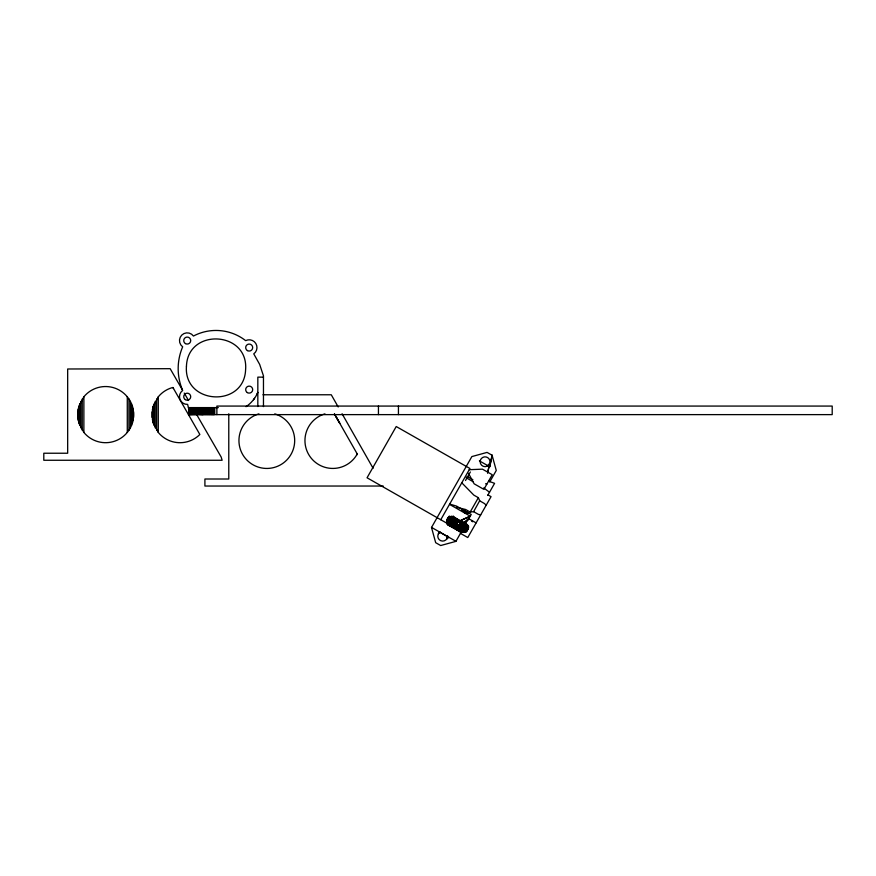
<?xml version="1.0" encoding="UTF-8"?>
<svg xmlns="http://www.w3.org/2000/svg" width="876" height="876" viewBox="0 0 876 876"><rect width="100%" height="100%" fill="white"/><g stroke="black" fill="none" stroke-linecap="round" stroke-linejoin="round"><path stroke-width="1.31" d="M453.078 522.841L450.538 522.972C453.768 524.166 456.735 519.873 454.589 517.212M461.652 531.633C469.481 535.718 470.018 521.724 461.772 523.027M447.581 535.641L446.629 539.134L448.753 537.295L439.851 532.225M460.82 521.472L451.239 524.735L449.322 524.604C450.483 521.932 457.02 520.771 453.056 517.048M468.364 512.832L464.302 512.427L461.882 509.142M454.447 526.169L452.18 524.439L454.184 522.337L454.25 519.446L456.462 518.986M77.636 411.873L78.709 422.78L83.877 432.437A28.087 28.087 0 0 0 127.283 432.437C135.714 422.495 135.714 406.749 127.283 396.806A28.087 28.087 0 0 0 83.866 396.806L78.709 406.475L77.636 417.381M152.052 411.873L153.125 422.78L158.282 432.437A28.087 28.087 0 0 0 199.848 434.485L172.911 387.488L171.838 387.75A28.087 28.087 0 0 0 158.293 396.806L153.125 406.475L152.052 417.381M458.334 527.615C455.279 524.899 445.61 523.509 448.107 517.453L457.042 522.545L453.22 521.559L454.885 520.913L453.713 521.056L457.294 523.092L452.618 521.932L453.626 521.406M460.152 523.914L463.415 524.615L465.627 523.3C456.516 522.523 463.962 536.331 468.452 528.491L461.542 524.702L463.415 524.615L468.791 518.734L471.222 514.464L456.527 506.098L449.673 504.061M453.801 517.475L468.463 525.699L467.51 526.016L464.444 524.264M488.107 465.824L488.151 465.583A4.917 4.917 0 0 0 487.768 457.644A4.917 4.917 0 0 0 480.333 460.458L480.157 461.685A4.917 4.917 0 0 0 487.1 466.229L489.607 463.634L487.614 472.887M446.541 523.027L448.008 524.954L449.213 524.549C445.632 523.366 446.18 517.596 449.892 517.059L467.675 527.089M476.117 522.895L468.791 518.734C465.868 520.837 455.651 528.502 462.736 532.236M488.72 466.174L489.005 464.707M449.235 517.015C447.647 519.928 450.067 525.129 453.899 522.348M463.831 523.684L463.415 524.615L462.846 523.749L462.079 526.969L463.437 530.111M487.636 472.909L489.071 466.371L479.38 460.864L480.333 460.458M462.276 528.075L461.783 527.144M439.391 531.962L438.427 533.758L439.029 531.765M449.388 522.523L450.253 522.95L450.56 522.03L449.388 521.264M463.93 529.816L463.678 530.593L462.561 529.958M455.137 518.231L454.239 518.023M467.51 526.016L467.806 525.326M257.117 393.926L257.829 392.371A32.784 32.784 0 0 1 246.025 406.683M452.87 516.501L466.711 524.877L467.313 524.45L467.182 525.392L451.479 516.402L449.027 517.979L448.676 516.698L449.421 516.117L464.061 524.33L468.791 518.734L461.97 525.151L463.316 524.702M466.12 524.483L467.236 524.998M460.798 523.498L464.061 524.33L464.663 523.213M440.759 519.731L469.93 468.485L396.226 426.535L367.055 477.781L461.499 531.546L455.903 541.368L440.683 545.54L435.679 542.693L431.507 527.472L471.857 456.582L487.078 452.399L492.082 455.246L496.265 470.467L489.75 481.92M465.517 480.497L470.368 471.978M448.873 525.381L450.001 526.016L450.822 525.469L461.072 532.29L448.008 524.954L448.742 524.297M456.626 507.303L465.638 509.493L470.16 512.066L478.351 497.688L473.828 495.115L461.783 482.807M470.16 512.066L473.62 511.672L479.698 500.7M487.713 495.433L494.59 483.344L488.863 481.242M356.543 455.181L357.244 453.965A27.868 27.868 0 0 1 311.111 458.06A27.868 27.868 0 0 1 324.941 413.855M465.517 524.144L462.933 523.684M449.322 524.604L450.439 522.917L454.556 521.68L456.823 522.961M462.375 523.366L465.014 523.859M253.493 399.719L254.511 398.339M462.846 523.749L462.451 525.622L460.743 525.053L467.872 529.027M468.704 526.629L454.261 519.063L455.038 518.055L458.487 520.015M468.791 518.734L462.922 524.768L448.676 516.698M460.787 520.738L459.9 521.34M447.242 538.061L448.413 537.097M440.124 532.006L439.161 532.772A4.917 4.917 0 0 0 440.54 540.601A4.917 4.917 0 0 0 447.559 536.879L447.756 536.725M450.363 522.873L451.95 522.129L456.725 523.169L447.844 518.165M464.357 530.057L463.678 530.593L446.727 520.848M458.367 521.691L455.268 519.939L454.655 520.377M457.414 521.559L454.25 519.764L455.279 518.986L454.064 520.443L457.294 522.14M467.981 527.166L466.645 529.203L463.678 530.593L461.51 528.754M456.911 522.063L453.713 521.056L454.337 520.596M467.872 528.162L467.138 528.688L468.452 528.491M454.37 517.355L453.757 517.749L451.677 516.588M465.583 524.176L466.853 525.031M464.017 530.451L467.379 528.973M449.508 504.357L470.248 516.172L452.18 524.439L460.579 530.385L447.165 522.742M453.012 523.914L470.248 516.172M451.633 523.136L448.085 521.111L451.206 523.147M452.038 522.184L450.833 522.676M453.691 523.202L459.517 520.727M455.268 519.939L454.064 520.443L455.761 521.012M468.693 527.582L467.477 528.086L468.156 527.275L460.426 522.873M467.313 528.94L459.834 525.326L462.178 526.268L462.101 524.341L462.451 525.622L461.532 525.096M459.057 520.464L454.184 522.337L455.728 523.213M454.086 518.373L454.743 518.154M454.447 521.384L458.389 520.081M466.766 529.673L463.678 530.593L461.159 527.867M457.513 519.588L454.469 520.399L458.028 522.424M458.148 520.683L454.261 519.063L456.024 518.734M454.556 521.68L452.618 521.932L455.761 523.717M454.217 517.705L456.878 519.227M454.261 519.063L455.181 518.986M457.305 525.469L463.349 529.356L465.375 529.772M469.229 469.7L482.468 469.164L492.235 474.715L483.891 489.366L474.135 483.804L468.474 473.314M466.503 530.484L463.678 530.593L461.192 527.111M263.468 377.14L257.829 377.14L257.829 406.541M262.942 394.769L331.27 394.769L338.202 406.957M188.482 407.603L218.321 407.603M188.482 414.622L832.2 414.622L832.2 406.07L216.876 406.07L216.876 414.622M383.228 486.038L204.907 486.038L204.907 479.008L228.778 479.008L228.778 413.79M203.013 414.622L194.078 413.943M450.538 522.972L455.608 525.074M480.716 514.803L478.504 514.442L473.62 511.672M461.269 525.808L452.18 524.439L460.25 529.465L446.826 521.833M459.823 523.717L462.265 524.33M460.677 526.607L452.18 524.439L460.294 527.516M454.71 523.947L451.95 522.129L456.265 523.29M453.713 521.056L457.973 522.271L449.443 517.136M460.623 523.027L461.827 523.366M465.824 524.363L465.211 523.257M456.133 522.435L453.22 521.559L456.495 523.421M462.057 524.209L460.623 523.782L462.867 525.053M460.02 523.049L463.908 523.892M455.651 524.483L451.95 522.129L455.881 523.443M464.565 523.903L465.233 524.133L463.404 523.432M461.98 522.862L463.218 523.333M454.25 519.764L456.199 520.508M460.327 522.205L461.827 522.775M456.429 520.64L458.389 521.406M455.432 524.198L451.95 522.129L455.531 523.585M461.006 521.877L462.988 522.709M456.078 519.26L458.882 520.76M467.116 530.834L451.95 522.129L454.962 523.574M458.356 525.195L462.079 526.969L461.761 526.027M453.91 517.53L451.304 516.303M459.593 521.351L458.969 521.001M485.567 483.749L486.738 484.362M451.95 522.129L462.156 527.67L461.641 525.567M462.429 510.719L466.766 513.172M462.955 511.376L465.944 513.062M463.59 511.956L465.112 512.821M461.871 509.295L468.255 512.909M462.057 510.018L467.543 513.117M458.882 520.18L460.415 521.045M464.751 524.209L451.326 516.566L464.751 524.209L464.696 523.552M464.061 524.33L450.636 516.687M456.735 528.83L461.455 531.513L446.716 523.519M466.985 476.413L472.876 479.763M466.207 477.77L473.281 481.8M487.998 494.929L491.053 496.659L467.773 537.535L460.458 533.375M471.562 521.121L472.657 521.746M462.2 521.34L465.627 523.3M453.22 516.698L452.027 516.621L466.711 524.877L466.601 524.056M455.892 518.22L458.082 519.468M461.937 521.976L465.495 524.012M454.009 518.22L468.036 526.246L467.664 527.407L459.845 522.95M462.287 524.855L467.894 528.042M448.611 517.541L457.502 522.611M461.345 525.545L467.981 529.312L466.043 529.564L457.885 524.921M460.097 525.085L462.178 526.268L461.86 525.688M456.538 523.333L447.745 518.329L448.731 520.026L455.575 523.914M459.922 525.611L467.609 529.98M455.98 523.498L448.49 518.756M459.057 525.25L467.324 529.991L463.678 530.593L461.05 526.914L457.798 525.074M447.253 518.964L455.64 523.837M457.765 525.173L462.156 527.67L461.17 525.972M447.625 519.271L462.408 528.327L457.754 525.578M455.838 524.779L447.735 520.224L449.99 522.665L449.191 521.045M457.962 525.994L464.674 529.805M446.87 519.873L457.075 525.688M457.316 525.928L463.984 529.662M457.907 526.388L465.583 530.757L463.678 530.593L463.349 529.356L466.601 531.622M452.728 523.76L466.426 531.557M447.647 521.231L455.925 525.841M458.29 527.188L465.189 531.217M460.196 529.005L465.594 532.071M453.352 525.293L457.973 527.921M464.663 532.378L454.567 526.235M463.689 532.433L450.275 524.79L456.812 528.721M447.713 523.541L461.137 531.184L456.681 527.834L461.225 531.382L451.239 524.735M447.275 524.319L461.072 532.29M431.54 527.407L455.936 541.302M453.45 517.333L453.122 515.975L453.418 517.311M455.465 525.096L449.925 521.713L450.253 522.95M457.677 526.443L465.43 531.174M465.32 531.086L450.56 522.03L456.276 525.326M458.674 526.399L462.561 528.852M458.695 526.553L465.682 531.141M450.801 525.512L454.502 527.954M483.716 487.921L489.52 492.257M334.501 414.052L339.494 422.801M486.092 505.364L484.647 503.645L479.774 500.864L478.351 497.688M448.687 520.76L450.089 522.72M182.405 389.897L170.163 368.686L67.671 368.993L67.671 453.231L43.8 453.231L43.8 460.261L222.121 460.261L221.179 457.053L196.016 413.461M184.256 393.094L188.526 400.496M173.043 387.718L173.525 388.55M336.296 417.217L339.811 423.36M342.067 413.735L373.11 468.277M334.413 413.888L357.441 454.326M448.107 517.453L448.753 518.625L448.72 517.804M448.512 519.775L448.983 520.683M188.8 409.267L187.617 404.394A7.72 7.72 0 0 1 182.668 390.433A55.144 55.144 0 0 1 182.668 346.83A7.72 7.72 0 0 1 181.748 335.114A7.72 7.72 0 0 1 193.465 336.034A48.29 48.29 0 0 1 245.652 340.633A7.785 7.785 0 0 1 255.825 343.501A7.785 7.785 0 0 1 253.766 353.871L259.668 364.416L263.468 375.881L263.468 406.606M448.413 518.712L448.72 519.895M398.438 406.07L398.438 414.622M378.443 406.07L378.443 414.622M214.719 407.603L214.719 414.622M213.93 407.603L213.93 414.622M213.481 407.603L213.481 414.622M213.01 407.603L213.01 414.622M212.507 407.603L212.507 414.622M211.981 407.603L211.981 414.622M211.423 407.603L211.423 414.622M210.842 407.603L210.842 414.622M210.24 407.603L210.24 414.622M209.616 407.603L209.616 414.622M208.97 407.603L208.97 414.622M208.313 407.603L208.313 414.622M207.634 407.603L207.634 414.622M206.944 407.603L206.944 414.622M206.232 407.603L206.232 414.622M205.521 407.603L205.521 414.622M204.798 407.603L204.798 414.622M204.075 407.603L204.075 414.622M203.341 407.603L203.341 414.622M202.608 407.603L202.608 414.622M201.874 407.603L201.874 414.622M201.141 407.603L201.141 414.622M200.407 407.603L200.407 414.622M199.684 407.603L199.684 414.622M198.972 407.603L198.972 414.622M198.261 407.603L198.261 414.622M197.571 407.603L197.571 414.622M196.881 407.603L196.881 414.622M196.224 407.603L196.224 414.622M195.578 407.603L195.578 414.622M194.943 407.603L194.943 414.622M194.341 407.603L194.341 414.622M193.749 407.603L193.749 414.622M193.191 407.603L193.191 414.622M192.654 407.603L192.654 414.622M192.14 407.603L192.14 414.622M191.658 407.603L191.658 414.622M191.209 407.603L191.209 414.622M190.793 407.603L190.793 414.622M190.399 407.603L190.399 414.622M190.048 407.603L190.048 414.622M189.731 407.603L189.731 414.622M189.446 407.603L189.446 414.622M189.194 407.603L189.194 414.622M188.975 407.603L188.975 414.622M188.8 414.622L188.668 407.603L188.636 414.622M158.282 396.806L158.282 432.437M156.651 399.018L156.651 430.225M155.227 401.383L155.227 427.86M154.056 403.88L154.056 425.375M153.125 406.475L153.125 422.78M152.457 409.147L152.457 420.108M133.524 411.873L133.524 417.381M133.119 409.147L133.119 420.108M132.451 406.475L132.451 422.78M131.52 403.88L131.52 425.375M130.349 401.383L130.349 427.86M128.925 399.018L128.925 430.225M127.283 396.806L127.283 432.437M83.877 396.806L83.877 432.437M82.234 399.018L82.234 430.225M80.811 401.383L80.811 427.86M79.639 403.88L79.639 425.375M78.709 406.475L78.709 422.78M78.041 409.147L78.041 420.108M274.768 413.866A27.868 27.868 0 0 1 289.474 456.801A27.868 27.868 0 0 1 244.097 456.725A27.868 27.868 0 0 1 258.946 413.844M186.446 366.234C183.456 404.745 244.218 408.194 245.608 369.595C248.598 331.084 187.836 327.635 186.446 366.234M492.082 455.246L489.75 466.766L492.082 455.246M185.307 399.62A3.515 3.515 0 0 0 190.716 396.861A3.515 3.515 0 0 0 185.624 393.554A3.515 3.515 0 0 0 185.307 399.62M247.426 350.608A3.515 3.515 0 0 0 252.693 347.575A3.515 3.515 0 0 0 247.426 344.531A3.515 3.515 0 0 0 247.426 350.608M247.317 392.59A3.515 3.515 0 0 0 252.693 389.754A3.515 3.515 0 0 0 247.547 386.513A3.515 3.515 0 0 0 247.317 392.59M185.46 343.611A3.515 3.515 0 0 0 190.727 340.578A3.515 3.515 0 0 0 185.46 337.534A3.515 3.515 0 0 0 185.46 343.611"/></g></svg>
